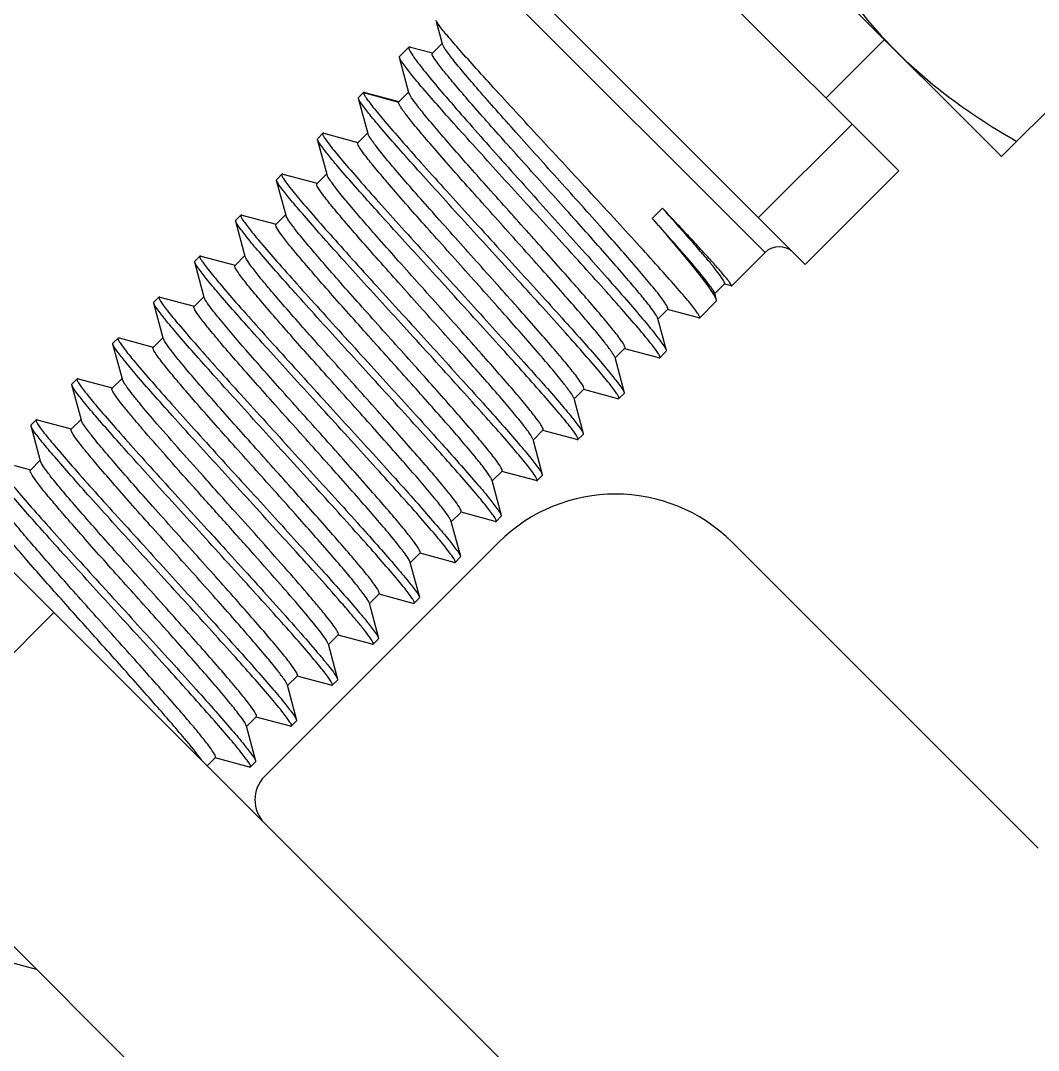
# Model space of a CAD drawing. Header units: inches. Extents: x -1293886 to -986005, y -15154 to 203628.
# Drawn here: x -1241784.3 to -1241679.4, y 86701.3 to 86807.4 of the extents above; entities that cross this region are included whole.
import ezdxf

# ---------------------------------------------------------------- set-up
doc = ezdxf.new("R2010")
doc.units = ezdxf.units.IN
doc.header["$LTSCALE"] = 100
doc.header["$MEASUREMENT"] = 0
doc.layers.add('W_DIM', color=4, linetype='Continuous')

# ---------------------------------------------------------------- blocks, each defined once
blk = doc.blocks.new('1111')
at = {"layer": 'W_DIM', "color": 7}
for p, q in [((-2281212.25, 1711337.52), (-2281168.87, 1711294.15)), ((-2281179.45, 1711292.67), (-2281213.73, 1711326.95)), ((-2281189.09, 1711283.03), (-2281223.36, 1711317.31)), ((-2281193.21, 1711284.27), (-2281222.13, 1711313.18)), ((-2281150.8, 1711312.22), (-2281168.87, 1711294.15)), ((-2281226.45, 1711305.73), (-2281227.1, 1711308.16)), ((-2281230.87, 1711304.44), (-2281229.9, 1711305.41)), ((-2281229.75, 1711305.42), (-2281229.9, 1711305.41)), ((-2281229.75, 1711305.42), (-2281227.48, 1711304.82)), ((-2281227.49, 1711304.79), (-2281226.47, 1711305.81)), ((-2281180.92, 1711306.2), (-2281186.95, 1711300.17)), ((-2281230.88, 1711304.42), (-2281230.87, 1711304.44)), ((-2281230.88, 1711304.34), (-2281230.88, 1711304.42)), ((-2281229.91, 1711300.72), (-2281230.88, 1711304.34)), ((-2281235.09, 1711300.23), (-2281234.58, 1711300.73)), ((-2281235.09, 1711300.13), (-2281235.09, 1711300.23)), ((-2281234.12, 1711296.5), (-2281235.09, 1711300.13)), ((-2281234.56, 1711300.75), (-2281234.58, 1711300.73)), ((-2281234.58, 1711300.73), (-2281230.97, 1711299.76)), ((-2281234.46, 1711300.76), (-2281234.56, 1711300.75)), ((-2281234.46, 1711300.76), (-2281230.94, 1711299.82)), ((-2281230.97, 1711299.76), (-2281229.91, 1711300.81)), ((-2281230.95, 1711299.78), (-2281229.93, 1711300.81)), ((-2281230.97, 1711299.76), (-2281230.95, 1711299.78)), ((-2281184.27, 1711297.49), (-2281193.91, 1711287.85)), ((-2281239.31, 1711295.91), (-2281239.3, 1711296.01)), ((-2281238.34, 1711292.28), (-2281239.31, 1711295.91)), ((-2281239.3, 1711296.01), (-2281238.78, 1711296.54)), ((-2281238.68, 1711296.54), (-2281238.78, 1711296.54)), ((-2281238.68, 1711296.54), (-2281235.16, 1711295.61)), ((-2281235.17, 1711295.57), (-2281234.15, 1711296.59)), ((-2281179.45, 1711292.67), (-2281189.09, 1711283.03)), ((-2281243.53, 1711291.69), (-2281243.52, 1711291.79)), ((-2281242.56, 1711288.07), (-2281243.53, 1711291.69)), ((-2281243.52, 1711291.79), (-2281243, 1711292.32)), ((-2281242.9, 1711292.33), (-2281243, 1711292.32)), ((-2281242.9, 1711292.33), (-2281239.37, 1711291.39)), ((-2281239.38, 1711291.35), (-2281238.36, 1711292.37)), ((-2281203.79, 1711288.82), (-2281204.84, 1711287.77)), ((-2281247.75, 1711287.47), (-2281247.74, 1711287.58)), ((-2281246.77, 1711283.85), (-2281247.75, 1711287.47)), ((-2281247.74, 1711287.58), (-2281247.21, 1711288.1)), ((-2281247.11, 1711288.11), (-2281247.21, 1711288.1)), ((-2281247.11, 1711288.11), (-2281243.59, 1711287.17)), ((-2281243.6, 1711287.13), (-2281242.58, 1711288.16)), ((-2281242.54, 1711288), (-2281242.56, 1711288.07)), ((-2281196.66, 1711280.81), (-2281193.21, 1711284.27)), ((-2281158.41, 1711139.1), (-2281302.62, 1711283.3)), ((-2281251.96, 1711283.36), (-2281251.43, 1711283.88)), ((-2281251.96, 1711283.26), (-2281251.96, 1711283.36)), ((-2281250.99, 1711279.63), (-2281251.96, 1711283.26)), ((-2281251.33, 1711283.89), (-2281251.43, 1711283.88)), ((-2281251.33, 1711283.89), (-2281247.81, 1711282.95)), ((-2281247.82, 1711282.92), (-2281246.8, 1711283.94)), ((-2281197.4, 1711281.03), (-2281198.43, 1711280.01)), ((-2281196.71, 1711280.81), (-2281197.41, 1711281)), ((-2281198.45, 1711280.08), (-2281198.26, 1711279.39)), ((-2281196.71, 1711280.81), (-2281196.66, 1711280.82)), ((-2281256.18, 1711279.04), (-2281256.17, 1711279.14)), ((-2281255.21, 1711275.42), (-2281256.18, 1711279.04)), ((-2281256.17, 1711279.14), (-2281255.65, 1711279.67)), ((-2281255.55, 1711279.67), (-2281255.65, 1711279.67)), ((-2281255.55, 1711279.67), (-2281252.03, 1711278.74)), ((-2281252.04, 1711278.7), (-2281251.01, 1711279.72)), ((-2281199.95, 1711277.53), (-2281198.28, 1711279.2)), ((-2281203.25, 1711278.43), (-2281204.28, 1711277.4)), ((-2281200.04, 1711277.52), (-2281203.26, 1711278.39)), ((-2281204.3, 1711277.49), (-2281203.42, 1711274.18)), ((-2281200.04, 1711277.52), (-2281199.95, 1711277.53)), ((-2281260.4, 1711274.82), (-2281260.39, 1711274.92)), ((-2281259.42, 1711271.2), (-2281260.4, 1711274.82)), ((-2281260.39, 1711274.92), (-2281259.86, 1711275.45)), ((-2281259.76, 1711275.46), (-2281259.86, 1711275.45)), ((-2281259.76, 1711275.46), (-2281256.24, 1711274.52)), ((-2281256.25, 1711274.48), (-2281255.23, 1711275.5)), ((-2281207.67, 1711274.39), (-2281208.69, 1711273.37)), ((-2281204.16, 1711273.41), (-2281207.68, 1711274.35)), ((-2281204.06, 1711273.42), (-2281203.43, 1711274.05)), ((-2281203.42, 1711274.18), (-2281203.43, 1711274.05)), ((-2281208.71, 1711273.46), (-2281207.75, 1711269.83)), ((-2281204.16, 1711273.41), (-2281204.06, 1711273.42)), ((-2281264.61, 1711270.71), (-2281264.08, 1711271.23)), ((-2281264.61, 1711270.61), (-2281264.61, 1711270.71)), ((-2281263.64, 1711266.98), (-2281264.61, 1711270.61)), ((-2281263.98, 1711271.24), (-2281264.08, 1711271.23)), ((-2281263.98, 1711271.24), (-2281260.46, 1711270.3)), ((-2281260.47, 1711270.27), (-2281259.45, 1711271.29)), ((-2281211.88, 1711270.17), (-2281212.91, 1711269.15)), ((-2281208.38, 1711269.19), (-2281211.89, 1711270.14)), ((-2281208.28, 1711269.2), (-2281207.75, 1711269.73)), ((-2281207.75, 1711269.83), (-2281207.75, 1711269.73)), ((-2281212.93, 1711269.24), (-2281211.96, 1711265.61)), ((-2281208.38, 1711269.19), (-2281208.28, 1711269.2)), ((-2281268.83, 1711266.39), (-2281268.82, 1711266.49)), ((-2281267.86, 1711262.77), (-2281268.83, 1711266.39)), ((-2281268.82, 1711266.49), (-2281268.3, 1711267.02)), ((-2281268.2, 1711267.02), (-2281268.3, 1711267.02)), ((-2281268.2, 1711267.02), (-2281264.68, 1711266.09)), ((-2281264.69, 1711266.05), (-2281263.67, 1711267.07)), ((-2281216.1, 1711265.96), (-2281217.12, 1711264.94)), ((-2281212.6, 1711264.98), (-2281216.11, 1711265.92)), ((-2281212.5, 1711264.98), (-2281211.97, 1711265.51)), ((-2281211.96, 1711265.61), (-2281211.97, 1711265.51)), ((-2281201.39, 1711143.52), (-2281321.89, 1711264.02)), ((-2281217.15, 1711265.02), (-2281216.18, 1711261.39)), ((-2281212.6, 1711264.98), (-2281212.5, 1711264.98)), ((-2281272.42, 1711262.81), (-2281268.89, 1711261.87)), ((-2281268.9, 1711261.83), (-2281267.88, 1711262.85)), ((-2281267.83, 1711262.68), (-2281267.86, 1711262.77)), ((-2281220.32, 1711261.74), (-2281221.34, 1711260.72)), ((-2281216.81, 1711260.76), (-2281220.33, 1711261.7)), ((-2281216.71, 1711260.77), (-2281216.19, 1711261.29)), ((-2281216.18, 1711261.39), (-2281216.19, 1711261.29)), ((-2281221.36, 1711260.81), (-2281220.4, 1711257.18)), ((-2281216.81, 1711260.76), (-2281216.71, 1711260.77)), ((-2281225.58, 1711256.59), (-2281224.61, 1711252.96)), ((-2281224.53, 1711257.52), (-2281225.56, 1711256.5)), ((-2281221.03, 1711256.54), (-2281224.54, 1711257.49)), ((-2281220.93, 1711256.55), (-2281220.4, 1711257.08)), ((-2281220.4, 1711257.18), (-2281220.4, 1711257.08)), ((-2281221.03, 1711256.54), (-2281220.93, 1711256.55)), ((-2281220.68, 1711254.38), (-2281244.77, 1711230.28)), ((-2281165.08, 1711222.87), (-2281196.58, 1711254.38)), ((-2281229.8, 1711252.37), (-2281228.83, 1711248.74)), ((-2281228.75, 1711253.31), (-2281229.77, 1711252.28)), ((-2281225.25, 1711252.33), (-2281228.76, 1711253.27)), ((-2281225.15, 1711252.33), (-2281224.62, 1711252.86)), ((-2281224.61, 1711252.96), (-2281224.62, 1711252.86)), ((-2281225.25, 1711252.33), (-2281225.15, 1711252.33)), ((-2281234.01, 1711248.15), (-2281234.04, 1711248.23)), ((-2281234.01, 1711248.15), (-2281233.05, 1711244.52)), ((-2281232.97, 1711249.09), (-2281233.99, 1711248.07)), ((-2281229.47, 1711248.11), (-2281232.98, 1711249.05)), ((-2281229.47, 1711248.11), (-2281229.36, 1711248.12)), ((-2281229.36, 1711248.12), (-2281228.84, 1711248.64)), ((-2281228.83, 1711248.74), (-2281228.84, 1711248.64)), ((-2281285.75, 1711227.88), (-2281266.47, 1711247.16)), ((-2281238.23, 1711243.94), (-2281237.27, 1711240.31)), ((-2281237.19, 1711244.87), (-2281238.21, 1711243.85)), ((-2281233.68, 1711243.89), (-2281237.2, 1711244.83)), ((-2281233.68, 1711243.89), (-2281233.58, 1711243.9)), ((-2281233.58, 1711243.9), (-2281233.06, 1711244.42)), ((-2281233.05, 1711244.52), (-2281233.06, 1711244.42)), ((-2281242.45, 1711239.72), (-2281241.48, 1711236.09)), ((-2281241.4, 1711240.65), (-2281242.43, 1711239.63)), ((-2281237.9, 1711239.67), (-2281241.41, 1711240.62)), ((-2281237.9, 1711239.67), (-2281237.8, 1711239.68)), ((-2281237.8, 1711239.68), (-2281237.27, 1711240.21)), ((-2281237.27, 1711240.31), (-2281237.27, 1711240.21)), ((-2281245.62, 1711236.44), (-2281246.64, 1711235.42)), ((-2281246.67, 1711235.5), (-2281245.7, 1711231.87)), ((-2281242.12, 1711235.46), (-2281245.63, 1711236.4)), ((-2281242.12, 1711235.46), (-2281242.02, 1711235.46)), ((-2281242.02, 1711235.46), (-2281241.49, 1711235.99)), ((-2281241.48, 1711236.09), (-2281241.49, 1711235.99)), ((-2281249.84, 1711232.22), (-2281250.69, 1711231.37)), ((-2281246.33, 1711231.24), (-2281249.85, 1711232.18)), ((-2281246.33, 1711231.24), (-2281246.23, 1711231.25)), ((-2281246.23, 1711231.25), (-2281245.71, 1711231.77)), ((-2281245.7, 1711231.87), (-2281245.71, 1711231.77)), ((-2281268.25, 1711210.38), (-2281270.93, 1711211.1))]:
    blk.add_line(p, q, dxfattribs=at)
for centre, radius, start, end in [((-2281191.77, 1711282.82), 2.04, 45, 135), ((-2281208.63, 1711242.33), 17.04, 45, 135), ((-2281242.36, 1711227.87), 3.41, 135, 225)]:
    blk.add_arc(centre, radius, start, end, dxfattribs=at)
for points, knots in [([(-2281189, 1711317.4), (-2281188.35, 1711316.27), (-2281185.67, 1711311.85), (-2281182.46, 1711307.73), (-2281179.72, 1711304.99)], [0, 0, 0, 0, 0.251266, 1, 1, 1, 1]), ([(-2281213.49, 1711292.9), (-2281215.2, 1711294.74), (-2281217.68, 1711297.43), (-2281220.84, 1711300.86), (-2281222.86, 1711303.09), (-2281224.54, 1711304.97), (-2281225.81, 1711306.43), (-2281226.6, 1711307.38), (-2281226.97, 1711307.9), (-2281227.08, 1711308.08), (-2281227.1, 1711308.16)], [0, 0, 0, 0, 0.368142, 0.535897, 0.684709, 0.809342, 0.905414, 0.969598, 0.989056, 1, 1, 1, 1]), ([(-2281229.9, 1711305.41), (-2281229.94, 1711305.38), (-2281229.9, 1711305.19), (-2281229.76, 1711304.93), (-2281229.49, 1711304.49), (-2281228.88, 1711303.67), (-2281227.81, 1711302.33), (-2281226.18, 1711300.4), (-2281224.17, 1711298.09), (-2281221.86, 1711295.47), (-2281219.33, 1711292.64), (-2281217.58, 1711290.69), (-2281216.69, 1711289.7)], [0, 0, 0, 0, 0.007287, 0.022596, 0.046895, 0.080168, 0.172563, 0.296519, 0.44737, 0.619385, 0.805971, 1, 1, 1, 1]), ([(-2281203.25, 1711278.43), (-2281203.22, 1711278.45), (-2281203.25, 1711278.61), (-2281203.38, 1711278.83), (-2281203.61, 1711279.19), (-2281204.12, 1711279.89), (-2281205.02, 1711281.01), (-2281206.39, 1711282.63), (-2281208.08, 1711284.58), (-2281210.04, 1711286.78), (-2281212.17, 1711289.17), (-2281215.14, 1711292.47), (-2281218.08, 1711295.74), (-2281220.85, 1711298.86), (-2281222.64, 1711300.89), (-2281224.13, 1711302.63), (-2281225.29, 1711304.01), (-2281226.01, 1711304.99), (-2281226.39, 1711305.52), (-2281226.45, 1711305.73)], [0, 0, 0, 0, 0.003461, 0.010825, 0.022535, 0.038573, 0.083113, 0.142879, 0.21566, 0.298761, 0.389116, 0.483412, 0.670116, 0.755815, 0.832283, 0.896851, 0.947308, 0.981997, 1, 1, 1, 1]), ([(-2281217.47, 1711288.93), (-2281219.14, 1711290.77), (-2281221.58, 1711293.44), (-2281224.68, 1711296.88), (-2281226.67, 1711299.11), (-2281228.32, 1711301.01), (-2281229.6, 1711302.51), (-2281230.4, 1711303.57), (-2281230.82, 1711304.12), (-2281230.88, 1711304.34)], [0, 0, 0, 0, 0.36438, 0.530796, 0.678891, 0.803581, 0.9006, 0.966696, 1, 1, 1, 1]), ([(-2281204.45, 1711277.8), (-2281204.62, 1711278.09), (-2281205.13, 1711278.78), (-2281206.62, 1711280.63), (-2281209.26, 1711283.67), (-2281213.03, 1711287.91), (-2281216.53, 1711291.79), (-2281219.37, 1711294.95), (-2281221.36, 1711297.19), (-2281223.16, 1711299.22), (-2281224.7, 1711301), (-2281225.93, 1711302.47), (-2281226.81, 1711303.56), (-2281227.31, 1711304.28), (-2281227.5, 1711304.62), (-2281227.52, 1711304.76), (-2281227.49, 1711304.79)], [0, 0, 0, 0, 0.028348, 0.07231, 0.200737, 0.367922, 0.551326, 0.641466, 0.726551, 0.80379, 0.870677, 0.92508, 0.96531, 0.990227, 0.996843, 1, 1, 1, 1]), ([(-2281179.72, 1711304.99), (-2281176.98, 1711302.25), (-2281172.86, 1711299.04), (-2281168.44, 1711296.36), (-2281167.31, 1711295.71)], [0, 0, 0, 0, 0.748734, 1, 1, 1, 1]), ([(-2281221.68, 1711284.71), (-2281223.36, 1711286.55), (-2281225.79, 1711289.22), (-2281228.89, 1711292.66), (-2281230.89, 1711294.89), (-2281232.54, 1711296.79), (-2281233.82, 1711298.29), (-2281234.61, 1711299.35), (-2281235.04, 1711299.91), (-2281235.09, 1711300.13)], [0, 0, 0, 0, 0.364381, 0.5308, 0.678899, 0.803591, 0.900607, 0.966701, 1, 1, 1, 1]), ([(-2281234.58, 1711300.73), (-2281234.59, 1711300.67), (-2281234.5, 1711300.49), (-2281234.33, 1711300.2), (-2281234.01, 1711299.76), (-2281233.37, 1711298.93), (-2281232.25, 1711297.6), (-2281230.6, 1711295.69), (-2281228.58, 1711293.42), (-2281226.27, 1711290.86), (-2281223.76, 1711288.1), (-2281222.04, 1711286.21), (-2281221.16, 1711285.24)], [0, 0, 0, 0, 0.00868, 0.025879, 0.051887, 0.086569, 0.180747, 0.305089, 0.45505, 0.625126, 0.809034, 1, 1, 1, 1]), ([(-2281229.76, 1711300.41), (-2281229.78, 1711300.44), (-2281229.83, 1711300.54), (-2281229.88, 1711300.64), (-2281229.91, 1711300.72)], [0, 0, 0, 0, 0.313787, 1, 1, 1, 1]), ([(-2281207.67, 1711274.39), (-2281207.64, 1711274.42), (-2281207.66, 1711274.56), (-2281207.84, 1711274.9), (-2281208.33, 1711275.6), (-2281209.18, 1711276.67), (-2281210.38, 1711278.11), (-2281211.87, 1711279.84), (-2281213.61, 1711281.82), (-2281215.53, 1711283.98), (-2281218.25, 1711287.02), (-2281221.59, 1711290.75), (-2281225.19, 1711294.8), (-2281227.7, 1711297.7), (-2281229.11, 1711299.48), (-2281229.6, 1711300.14), (-2281229.76, 1711300.41)], [0, 0, 0, 0, 0.003296, 0.010079, 0.03549, 0.076381, 0.131511, 0.19909, 0.276886, 0.362322, 0.452558, 0.635372, 0.801219, 0.928261, 0.971785, 1, 1, 1, 1]), ([(-2281208.71, 1711273.46), (-2281208.77, 1711273.66), (-2281209.13, 1711274.18), (-2281209.83, 1711275.13), (-2281210.94, 1711276.47), (-2281212.37, 1711278.14), (-2281214.08, 1711280.1), (-2281216.72, 1711283.08), (-2281219.51, 1711286.2), (-2281222.33, 1711289.35), (-2281224.36, 1711291.62), (-2281226.22, 1711293.73), (-2281227.84, 1711295.6), (-2281229.16, 1711297.16), (-2281230.04, 1711298.25), (-2281230.55, 1711298.94), (-2281230.79, 1711299.31), (-2281230.93, 1711299.56), (-2281230.98, 1711299.71), (-2281230.97, 1711299.76)], [0, 0, 0, 0, 0.018431, 0.053472, 0.104134, 0.168694, 0.244894, 0.330055, 0.515024, 0.608298, 0.697696, 0.780063, 0.852494, 0.912444, 0.95783, 0.974565, 0.987157, 0.995562, 1, 1, 1, 1]), ([(-2281225.9, 1711280.5), (-2281227.57, 1711282.33), (-2281230.01, 1711285.01), (-2281233.11, 1711288.44), (-2281235.1, 1711290.68), (-2281236.76, 1711292.58), (-2281238.04, 1711294.07), (-2281238.83, 1711295.13), (-2281239.25, 1711295.69), (-2281239.31, 1711295.91)], [0, 0, 0, 0, 0.364381, 0.530796, 0.678894, 0.80359, 0.900609, 0.966703, 1, 1, 1, 1]), ([(-2281238.78, 1711296.54), (-2281238.81, 1711296.5), (-2281238.75, 1711296.32), (-2281238.61, 1711296.08), (-2281238.32, 1711295.66), (-2281237.7, 1711294.85), (-2281236.6, 1711293.53), (-2281234.95, 1711291.63), (-2281232.92, 1711289.34), (-2281230.58, 1711286.74), (-2281228.03, 1711283.94), (-2281226.27, 1711282.01), (-2281225.37, 1711281.02)], [0, 0, 0, 0, 0.006599, 0.021626, 0.045784, 0.078991, 0.171388, 0.295465, 0.44652, 0.61879, 0.805664, 1, 1, 1, 1]), ([(-2281211.88, 1711270.17), (-2281211.86, 1711270.2), (-2281211.88, 1711270.35), (-2281212.08, 1711270.71), (-2281212.61, 1711271.47), (-2281213.53, 1711272.62), (-2281214.83, 1711274.17), (-2281216.43, 1711276.01), (-2281218.28, 1711278.12), (-2281220.32, 1711280.4), (-2281223.16, 1711283.58), (-2281225.98, 1711286.73), (-2281228.66, 1711289.75), (-2281230.4, 1711291.74), (-2281231.85, 1711293.44), (-2281232.98, 1711294.8), (-2281233.69, 1711295.77), (-2281234.07, 1711296.29), (-2281234.12, 1711296.5)], [0, 0, 0, 0, 0.003453, 0.010691, 0.037881, 0.081592, 0.14037, 0.212138, 0.294327, 0.383985, 0.477885, 0.664852, 0.751185, 0.82854, 0.894141, 0.945651, 0.981282, 1, 1, 1, 1]), ([(-2281212.93, 1711269.24), (-2281212.98, 1711269.45), (-2281213.36, 1711269.97), (-2281214.07, 1711270.94), (-2281215.2, 1711272.3), (-2281216.65, 1711274), (-2281218.39, 1711275.99), (-2281221.06, 1711279.01), (-2281223.89, 1711282.16), (-2281226.73, 1711285.34), (-2281228.77, 1711287.62), (-2281230.62, 1711289.73), (-2281232.22, 1711291.58), (-2281233.52, 1711293.12), (-2281234.44, 1711294.27), (-2281234.98, 1711295.03), (-2281235.17, 1711295.39), (-2281235.2, 1711295.54), (-2281235.17, 1711295.57)], [0, 0, 0, 0, 0.01868, 0.054278, 0.105764, 0.171349, 0.248695, 0.335028, 0.522011, 0.615926, 0.705601, 0.787809, 0.859594, 0.918387, 0.96211, 0.989307, 0.996546, 1, 1, 1, 1]), ([(-2281199.95, 1711277.53), (-2281199.92, 1711277.56), (-2281199.99, 1711277.73), (-2281200.14, 1711277.97), (-2281200.44, 1711278.38), (-2281200.85, 1711278.91), (-2281201.4, 1711279.57), (-2281202.37, 1711280.7), (-2281203.84, 1711282.37), (-2281205.89, 1711284.64), (-2281208.25, 1711287.22), (-2281210.82, 1711290.01), (-2281212.59, 1711291.92), (-2281213.49, 1711292.9)], [0, 0, 0, 0, 0.006287, 0.021187, 0.045277, 0.078448, 0.120429, 0.17084, 0.294962, 0.446101, 0.618491, 0.80551, 1, 1, 1, 1]), ([(-2281230.12, 1711276.28), (-2281231.79, 1711278.12), (-2281234.23, 1711280.79), (-2281237.33, 1711284.23), (-2281239.32, 1711286.46), (-2281240.97, 1711288.36), (-2281242.25, 1711289.86), (-2281243.05, 1711290.92), (-2281243.47, 1711291.47), (-2281243.53, 1711291.69)], [0, 0, 0, 0, 0.364389, 0.530808, 0.678904, 0.803593, 0.90061, 0.966703, 1, 1, 1, 1]), ([(-2281243, 1711292.32), (-2281243.03, 1711292.29), (-2281242.97, 1711292.11), (-2281242.83, 1711291.86), (-2281242.54, 1711291.44), (-2281241.92, 1711290.63), (-2281240.82, 1711289.31), (-2281239.17, 1711287.41), (-2281237.13, 1711285.12), (-2281234.8, 1711282.53), (-2281232.25, 1711279.72), (-2281230.49, 1711277.79), (-2281229.59, 1711276.81)], [0, 0, 0, 0, 0.006599, 0.021626, 0.045783, 0.07899, 0.171389, 0.295471, 0.446525, 0.618791, 0.805663, 1, 1, 1, 1]), ([(-2281216.1, 1711265.96), (-2281216.07, 1711265.99), (-2281216.1, 1711266.13), (-2281216.29, 1711266.5), (-2281216.83, 1711267.25), (-2281217.75, 1711268.41), (-2281219.04, 1711269.95), (-2281220.65, 1711271.8), (-2281222.5, 1711273.9), (-2281224.54, 1711276.19), (-2281227.38, 1711279.37), (-2281230.2, 1711282.51), (-2281232.88, 1711285.53), (-2281234.62, 1711287.52), (-2281236.07, 1711289.22), (-2281237.2, 1711290.58), (-2281237.91, 1711291.55), (-2281238.28, 1711292.08), (-2281238.34, 1711292.28)], [0, 0, 0, 0, 0.003453, 0.010691, 0.03788, 0.081592, 0.14037, 0.212137, 0.294327, 0.383985, 0.477885, 0.664851, 0.751185, 0.82854, 0.894141, 0.945652, 0.981282, 1, 1, 1, 1]), ([(-2281217.15, 1711265.02), (-2281217.2, 1711265.23), (-2281217.57, 1711265.75), (-2281218.29, 1711266.73), (-2281219.41, 1711268.08), (-2281220.86, 1711269.78), (-2281222.6, 1711271.77), (-2281225.28, 1711274.79), (-2281228.1, 1711277.94), (-2281230.95, 1711281.12), (-2281232.98, 1711283.4), (-2281234.84, 1711285.51), (-2281236.44, 1711287.36), (-2281237.73, 1711288.9), (-2281238.66, 1711290.05), (-2281239.19, 1711290.81), (-2281239.39, 1711291.17), (-2281239.41, 1711291.32), (-2281239.38, 1711291.35)], [0, 0, 0, 0, 0.01868, 0.054279, 0.105765, 0.171349, 0.248696, 0.335028, 0.522011, 0.615926, 0.705601, 0.787809, 0.859594, 0.918386, 0.962109, 0.989307, 0.996546, 1, 1, 1, 1]), ([(-2281216.69, 1711289.7), (-2281215.04, 1711287.86), (-2281212.63, 1711285.19), (-2281209.57, 1711281.74), (-2281207.6, 1711279.5), (-2281205.96, 1711277.58), (-2281204.69, 1711276.06), (-2281203.9, 1711274.98), (-2281203.48, 1711274.4), (-2281203.42, 1711274.18)], [0, 0, 0, 0, 0.362585, 0.528363, 0.676115, 0.800828, 0.898293, 0.965295, 1, 1, 1, 1]), ([(-2281204.06, 1711273.42), (-2281204.03, 1711273.45), (-2281204.09, 1711273.63), (-2281204.23, 1711273.87), (-2281204.52, 1711274.3), (-2281205.14, 1711275.1), (-2281206.24, 1711276.42), (-2281207.89, 1711278.32), (-2281209.92, 1711280.61), (-2281212.26, 1711283.21), (-2281214.81, 1711286.02), (-2281216.57, 1711287.95), (-2281217.47, 1711288.93)], [0, 0, 0, 0, 0.006599, 0.021626, 0.045784, 0.078991, 0.171388, 0.295465, 0.446519, 0.61879, 0.805664, 1, 1, 1, 1]), ([(-2281196.66, 1711280.82), (-2281196.65, 1711280.83), (-2281196.68, 1711280.91), (-2281196.75, 1711281.02), (-2281196.89, 1711281.22), (-2281197.19, 1711281.6), (-2281197.72, 1711282.23), (-2281198.54, 1711283.16), (-2281199.58, 1711284.3), (-2281200.82, 1711285.65), (-2281202.25, 1711287.18), (-2281203.26, 1711288.26), (-2281203.79, 1711288.82)], [0, 0, 0, 0, 0.005738, 0.019134, 0.040805, 0.070779, 0.155209, 0.27106, 0.416301, 0.588313, 0.78408, 1, 1, 1, 1]), ([(-2281197.4, 1711281.03), (-2281197.35, 1711281.09), (-2281197.5, 1711281.38), (-2281197.75, 1711281.77), (-2281198.29, 1711282.48), (-2281199.01, 1711283.37), (-2281199.95, 1711284.48), (-2281201.56, 1711286.33), (-2281202.86, 1711287.79), (-2281203.79, 1711288.82)], [0, 0, 0, 0, 0.021147, 0.073565, 0.158215, 0.273875, 0.418588, 0.589838, 1, 1, 1, 1]), ([(-2281234.33, 1711272.06), (-2281236.01, 1711273.9), (-2281238.45, 1711276.57), (-2281241.54, 1711280.01), (-2281243.54, 1711282.24), (-2281245.19, 1711284.14), (-2281246.47, 1711285.64), (-2281247.26, 1711286.7), (-2281247.69, 1711287.25), (-2281247.75, 1711287.47)], [0, 0, 0, 0, 0.364379, 0.530797, 0.678896, 0.80359, 0.900607, 0.966701, 1, 1, 1, 1]), ([(-2281247.21, 1711288.1), (-2281247.25, 1711288.07), (-2281247.19, 1711287.89), (-2281247.04, 1711287.65), (-2281246.75, 1711287.22), (-2281246.13, 1711286.42), (-2281245.04, 1711285.1), (-2281243.39, 1711283.2), (-2281241.35, 1711280.91), (-2281239.01, 1711278.31), (-2281236.46, 1711275.5), (-2281234.71, 1711273.57), (-2281233.81, 1711272.59)], [0, 0, 0, 0, 0.006598, 0.021624, 0.045781, 0.078987, 0.171384, 0.29546, 0.44651, 0.618781, 0.80566, 1, 1, 1, 1]), ([(-2281220.32, 1711261.74), (-2281220.29, 1711261.77), (-2281220.31, 1711261.91), (-2281220.5, 1711262.27), (-2281221.03, 1711263.01), (-2281221.93, 1711264.15), (-2281223.2, 1711265.66), (-2281224.77, 1711267.48), (-2281226.6, 1711269.55), (-2281228.6, 1711271.8), (-2281231.42, 1711274.95), (-2281234.22, 1711278.07), (-2281236.89, 1711281.08), (-2281238.64, 1711283.08), (-2281240.11, 1711284.8), (-2281241.28, 1711286.19), (-2281242.05, 1711287.22), (-2281242.45, 1711287.78), (-2281242.54, 1711288)], [0, 0, 0, 0, 0.003411, 0.010523, 0.037228, 0.080172, 0.137959, 0.208589, 0.289589, 0.378106, 0.47102, 0.656885, 0.743278, 0.821187, 0.887872, 0.941003, 0.97876, 1, 1, 1, 1]), ([(-2281198.45, 1711280.08), (-2281198.48, 1711280.2), (-2281198.66, 1711280.49), (-2281199.02, 1711281.01), (-2281199.59, 1711281.73), (-2281200.68, 1711283.05), (-2281202.45, 1711285.09), (-2281203.98, 1711286.81), (-2281204.84, 1711287.77)], [0, 0, 0, 0, 0.036338, 0.100465, 0.191874, 0.309308, 0.615028, 1, 1, 1, 1]), ([(-2281204.84, 1711287.77), (-2281203.96, 1711286.75), (-2281202.39, 1711284.91), (-2281200.38, 1711282.47), (-2281199.11, 1711280.83), (-2281198.49, 1711279.88), (-2281198.3, 1711279.53), (-2281198.26, 1711279.39)], [0, 0, 0, 0, 0.376924, 0.679521, 0.890722, 0.958383, 1, 1, 1, 1]), ([(-2281221.53, 1711261.16), (-2281221.71, 1711261.44), (-2281222.21, 1711262.12), (-2281223.64, 1711263.91), (-2281226.17, 1711266.82), (-2281229.76, 1711270.87), (-2281233.1, 1711274.59), (-2281235.81, 1711277.62), (-2281237.71, 1711279.77), (-2281239.44, 1711281.73), (-2281240.92, 1711283.45), (-2281242.1, 1711284.87), (-2281242.95, 1711285.94), (-2281243.43, 1711286.63), (-2281243.61, 1711286.97), (-2281243.63, 1711287.11), (-2281243.6, 1711287.13)], [0, 0, 0, 0, 0.029221, 0.073567, 0.201629, 0.367682, 0.550054, 0.639909, 0.724906, 0.802249, 0.869396, 0.924152, 0.964754, 0.989983, 0.99672, 1, 1, 1, 1]), ([(-2281221.16, 1711285.24), (-2281219.48, 1711283.4), (-2281217.05, 1711280.73), (-2281213.95, 1711277.29), (-2281211.95, 1711275.06), (-2281210.3, 1711273.16), (-2281209.02, 1711271.66), (-2281208.23, 1711270.6), (-2281207.8, 1711270.05), (-2281207.75, 1711269.83)], [0, 0, 0, 0, 0.36446, 0.530907, 0.67902, 0.803709, 0.900704, 0.966759, 1, 1, 1, 1]), ([(-2281208.28, 1711269.2), (-2281208.25, 1711269.23), (-2281208.3, 1711269.41), (-2281208.45, 1711269.66), (-2281208.74, 1711270.08), (-2281209.36, 1711270.88), (-2281210.46, 1711272.21), (-2281212.1, 1711274.1), (-2281214.14, 1711276.4), (-2281216.48, 1711278.99), (-2281219.03, 1711281.8), (-2281220.79, 1711283.73), (-2281221.68, 1711284.71)], [0, 0, 0, 0, 0.006598, 0.021625, 0.04578, 0.078987, 0.171384, 0.295461, 0.446512, 0.618782, 0.805661, 1, 1, 1, 1]), ([(-2281238.55, 1711267.85), (-2281240.22, 1711269.68), (-2281242.66, 1711272.35), (-2281245.76, 1711275.79), (-2281247.75, 1711278.03), (-2281249.41, 1711279.93), (-2281250.69, 1711281.42), (-2281251.48, 1711282.48), (-2281251.9, 1711283.04), (-2281251.96, 1711283.26)], [0, 0, 0, 0, 0.364384, 0.5308, 0.678898, 0.803592, 0.90061, 0.966703, 1, 1, 1, 1]), ([(-2281251.43, 1711283.88), (-2281251.46, 1711283.85), (-2281251.41, 1711283.67), (-2281251.26, 1711283.43), (-2281250.97, 1711283.01), (-2281250.35, 1711282.2), (-2281249.25, 1711280.88), (-2281247.61, 1711278.98), (-2281245.57, 1711276.69), (-2281243.23, 1711274.09), (-2281240.68, 1711271.28), (-2281238.92, 1711269.35), (-2281238.03, 1711268.37)], [0, 0, 0, 0, 0.006599, 0.021626, 0.045785, 0.078991, 0.171389, 0.295468, 0.446524, 0.618793, 0.805664, 1, 1, 1, 1]), ([(-2281224.53, 1711257.52), (-2281224.51, 1711257.55), (-2281224.53, 1711257.69), (-2281224.72, 1711258.04), (-2281225.22, 1711258.77), (-2281226.11, 1711259.88), (-2281227.35, 1711261.37), (-2281228.9, 1711263.15), (-2281230.69, 1711265.19), (-2281232.66, 1711267.41), (-2281235.44, 1711270.52), (-2281238.82, 1711274.29), (-2281242, 1711277.87), (-2281244.15, 1711280.36), (-2281245.34, 1711281.79), (-2281246.17, 1711282.86), (-2281246.6, 1711283.46), (-2281246.72, 1711283.71)], [0, 0, 0, 0, 0.003368, 0.010354, 0.036572, 0.078742, 0.135528, 0.20501, 0.284805, 0.372166, 0.464077, 0.64881, 0.81371, 0.881483, 0.936251, 0.976167, 1, 1, 1, 1]), ([(-2281225.69, 1711256.83), (-2281225.84, 1711257.1), (-2281226.3, 1711257.74), (-2281227.68, 1711259.48), (-2281230.17, 1711262.36), (-2281233.77, 1711266.42), (-2281237.12, 1711270.16), (-2281239.87, 1711273.23), (-2281241.81, 1711275.41), (-2281243.56, 1711277.41), (-2281245.07, 1711279.15), (-2281246.28, 1711280.61), (-2281247.15, 1711281.7), (-2281247.64, 1711282.41), (-2281247.83, 1711282.75), (-2281247.85, 1711282.89), (-2281247.82, 1711282.92)], [0, 0, 0, 0, 0.02672, 0.069018, 0.194536, 0.360069, 0.543539, 0.634344, 0.720433, 0.798907, 0.86713, 0.922821, 0.964145, 0.989828, 0.99668, 1, 1, 1, 1]), ([(-2281225.37, 1711281.02), (-2281223.7, 1711279.19), (-2281221.26, 1711276.51), (-2281218.16, 1711273.07), (-2281216.17, 1711270.84), (-2281214.52, 1711268.94), (-2281213.24, 1711267.44), (-2281212.44, 1711266.39), (-2281212.02, 1711265.83), (-2281211.96, 1711265.61)], [0, 0, 0, 0, 0.364466, 0.530913, 0.679023, 0.803712, 0.900708, 0.966761, 1, 1, 1, 1]), ([(-2281212.5, 1711264.98), (-2281212.46, 1711265.02), (-2281212.52, 1711265.2), (-2281212.67, 1711265.44), (-2281212.96, 1711265.86), (-2281213.58, 1711266.67), (-2281214.67, 1711267.99), (-2281216.32, 1711269.89), (-2281218.36, 1711272.18), (-2281220.7, 1711274.78), (-2281223.24, 1711277.58), (-2281225, 1711279.51), (-2281225.9, 1711280.5)], [0, 0, 0, 0, 0.006599, 0.021626, 0.045783, 0.078991, 0.17139, 0.295472, 0.446528, 0.618793, 0.805664, 1, 1, 1, 1]), ([(-2281242.77, 1711263.63), (-2281244.44, 1711265.46), (-2281246.88, 1711268.14), (-2281249.98, 1711271.57), (-2281251.97, 1711273.81), (-2281253.62, 1711275.71), (-2281254.9, 1711277.21), (-2281255.7, 1711278.26), (-2281256.12, 1711278.82), (-2281256.18, 1711279.04)], [0, 0, 0, 0, 0.364389, 0.530808, 0.678905, 0.803593, 0.900609, 0.966702, 1, 1, 1, 1]), ([(-2281255.65, 1711279.67), (-2281255.68, 1711279.63), (-2281255.62, 1711279.46), (-2281255.48, 1711279.21), (-2281255.19, 1711278.79), (-2281254.57, 1711277.98), (-2281253.47, 1711276.66), (-2281251.82, 1711274.76), (-2281249.79, 1711272.47), (-2281247.45, 1711269.87), (-2281244.9, 1711267.07), (-2281243.14, 1711265.14), (-2281242.24, 1711264.15)], [0, 0, 0, 0, 0.006599, 0.021626, 0.045782, 0.078989, 0.171387, 0.295468, 0.446521, 0.618788, 0.805663, 1, 1, 1, 1]), ([(-2281250.89, 1711279.4), (-2281250.9, 1711279.42), (-2281250.94, 1711279.5), (-2281250.98, 1711279.58), (-2281250.99, 1711279.63)], [0, 0, 0, 0, 0.304527, 1, 1, 1, 1]), ([(-2281228.75, 1711253.31), (-2281228.72, 1711253.33), (-2281228.75, 1711253.47), (-2281228.93, 1711253.82), (-2281229.42, 1711254.53), (-2281230.29, 1711255.62), (-2281231.51, 1711257.08), (-2281233.02, 1711258.83), (-2281234.78, 1711260.83), (-2281236.72, 1711263.02), (-2281239.47, 1711266.09), (-2281242.83, 1711269.83), (-2281246.42, 1711273.89), (-2281248.91, 1711276.77), (-2281250.28, 1711278.5), (-2281250.74, 1711279.14), (-2281250.89, 1711279.4)], [0, 0, 0, 0, 0.003326, 0.010193, 0.035938, 0.077359, 0.133176, 0.201544, 0.28017, 0.366406, 0.457339, 0.640956, 0.806417, 0.931592, 0.973615, 1, 1, 1, 1]), ([(-2281198.26, 1711279.39), (-2281198.26, 1711279.37), (-2281198.24, 1711279.31), (-2281198.25, 1711279.23), (-2281198.28, 1711279.2)], [0, 0, 0, 0, 0.336514, 1, 1, 1, 1]), ([(-2281229.86, 1711252.52), (-2281229.98, 1711252.77), (-2281230.41, 1711253.38), (-2281231.25, 1711254.45), (-2281232.45, 1711255.89), (-2281234.6, 1711258.39), (-2281237.78, 1711261.97), (-2281241.15, 1711265.73), (-2281243.93, 1711268.84), (-2281245.9, 1711271.05), (-2281247.69, 1711273.08), (-2281249.23, 1711274.86), (-2281250.46, 1711276.35), (-2281251.35, 1711277.45), (-2281251.86, 1711278.18), (-2281252.04, 1711278.53), (-2281252.06, 1711278.67), (-2281252.04, 1711278.7)], [0, 0, 0, 0, 0.024173, 0.064372, 0.119353, 0.187267, 0.352243, 0.536827, 0.628608, 0.715817, 0.795456, 0.864788, 0.921444, 0.963514, 0.989667, 0.996638, 1, 1, 1, 1]), ([(-2281229.59, 1711276.81), (-2281227.92, 1711274.97), (-2281225.48, 1711272.29), (-2281222.38, 1711268.86), (-2281220.39, 1711266.62), (-2281218.74, 1711264.72), (-2281217.46, 1711263.23), (-2281216.66, 1711262.17), (-2281216.24, 1711261.61), (-2281216.18, 1711261.39)], [0, 0, 0, 0, 0.364457, 0.530899, 0.679012, 0.803706, 0.900705, 0.966759, 1, 1, 1, 1]), ([(-2281204.3, 1711277.49), (-2281204.3, 1711277.51), (-2281204.34, 1711277.62), (-2281204.4, 1711277.72), (-2281204.45, 1711277.8)], [0, 0, 0, 0, 0.186143, 1, 1, 1, 1]), ([(-2281216.71, 1711260.77), (-2281216.68, 1711260.8), (-2281216.74, 1711260.98), (-2281216.88, 1711261.22), (-2281217.17, 1711261.64), (-2281217.79, 1711262.45), (-2281218.89, 1711263.77), (-2281220.54, 1711265.67), (-2281222.57, 1711267.96), (-2281224.91, 1711270.56), (-2281227.46, 1711273.37), (-2281229.22, 1711275.3), (-2281230.12, 1711276.28)], [0, 0, 0, 0, 0.006597, 0.021623, 0.045779, 0.078985, 0.171381, 0.295456, 0.44651, 0.618782, 0.805661, 1, 1, 1, 1]), ([(-2281246.99, 1711259.41), (-2281248.66, 1711261.25), (-2281251.1, 1711263.92), (-2281254.2, 1711267.36), (-2281256.19, 1711269.59), (-2281257.84, 1711271.49), (-2281259.12, 1711272.99), (-2281259.92, 1711274.05), (-2281260.34, 1711274.6), (-2281260.4, 1711274.82)], [0, 0, 0, 0, 0.364378, 0.530795, 0.678895, 0.803589, 0.900607, 0.966701, 1, 1, 1, 1]), ([(-2281259.86, 1711275.45), (-2281259.9, 1711275.42), (-2281259.84, 1711275.24), (-2281259.69, 1711274.99), (-2281259.4, 1711274.57), (-2281258.78, 1711273.77), (-2281257.69, 1711272.45), (-2281256.04, 1711270.55), (-2281254, 1711268.25), (-2281251.66, 1711265.66), (-2281249.12, 1711262.85), (-2281247.36, 1711260.92), (-2281246.46, 1711259.94)], [0, 0, 0, 0, 0.006598, 0.021624, 0.045781, 0.078987, 0.171383, 0.295458, 0.446509, 0.61878, 0.80566, 1, 1, 1, 1]), ([(-2281255.05, 1711275.08), (-2281255.07, 1711275.12), (-2281255.13, 1711275.22), (-2281255.19, 1711275.33), (-2281255.21, 1711275.42)], [0, 0, 0, 0, 0.316982, 1, 1, 1, 1]), ([(-2281232.97, 1711249.09), (-2281232.94, 1711249.12), (-2281232.96, 1711249.25), (-2281233.14, 1711249.59), (-2281233.62, 1711250.29), (-2281234.47, 1711251.36), (-2281235.66, 1711252.79), (-2281237.15, 1711254.51), (-2281238.88, 1711256.48), (-2281240.79, 1711258.63), (-2281243.5, 1711261.66), (-2281246.84, 1711265.38), (-2281250.43, 1711269.44), (-2281252.95, 1711272.35), (-2281254.38, 1711274.13), (-2281254.88, 1711274.8), (-2281255.05, 1711275.08)], [0, 0, 0, 0, 0.003285, 0.010037, 0.035326, 0.076021, 0.1309, 0.198187, 0.275678, 0.360819, 0.450797, 0.633314, 0.7993, 0.92703, 0.971108, 1, 1, 1, 1]), ([(-2281234.04, 1711248.23), (-2281234.13, 1711248.46), (-2281234.53, 1711249.02), (-2281235.32, 1711250.05), (-2281236.48, 1711251.45), (-2281238.61, 1711253.93), (-2281241.79, 1711257.52), (-2281245.18, 1711261.3), (-2281247.99, 1711264.44), (-2281249.99, 1711266.69), (-2281251.81, 1711268.76), (-2281253.38, 1711270.57), (-2281254.64, 1711272.08), (-2281255.55, 1711273.21), (-2281256.07, 1711273.95), (-2281256.26, 1711274.31), (-2281256.28, 1711274.45), (-2281256.25, 1711274.48)], [0, 0, 0, 0, 0.021586, 0.059632, 0.112982, 0.179814, 0.344197, 0.529911, 0.622691, 0.711053, 0.791891, 0.862368, 0.92002, 0.96286, 0.9895, 0.996595, 1, 1, 1, 1]), ([(-2281233.81, 1711272.59), (-2281232.14, 1711270.75), (-2281229.7, 1711268.08), (-2281226.6, 1711264.64), (-2281224.6, 1711262.41), (-2281222.95, 1711260.51), (-2281221.67, 1711259.01), (-2281220.88, 1711257.95), (-2281220.46, 1711257.39), (-2281220.4, 1711257.18)], [0, 0, 0, 0, 0.364462, 0.53091, 0.679022, 0.803711, 0.900705, 0.966759, 1, 1, 1, 1]), ([(-2281220.93, 1711256.55), (-2281220.9, 1711256.58), (-2281220.95, 1711256.76), (-2281221.1, 1711257), (-2281221.39, 1711257.43), (-2281222.01, 1711258.23), (-2281223.11, 1711259.55), (-2281224.76, 1711261.45), (-2281226.79, 1711263.75), (-2281229.13, 1711266.34), (-2281231.68, 1711269.15), (-2281233.44, 1711271.08), (-2281234.33, 1711272.06)], [0, 0, 0, 0, 0.006599, 0.021625, 0.045781, 0.078988, 0.171386, 0.295465, 0.446518, 0.618786, 0.805663, 1, 1, 1, 1]), ([(-2281251.2, 1711255.19), (-2281252.88, 1711257.03), (-2281255.31, 1711259.7), (-2281258.41, 1711263.14), (-2281260.41, 1711265.37), (-2281262.06, 1711267.27), (-2281263.34, 1711268.77), (-2281264.13, 1711269.83), (-2281264.56, 1711270.39), (-2281264.61, 1711270.61)], [0, 0, 0, 0, 0.364386, 0.530805, 0.678901, 0.803594, 0.900611, 0.966704, 1, 1, 1, 1]), ([(-2281264.08, 1711271.23), (-2281264.11, 1711271.2), (-2281264.06, 1711271.02), (-2281263.91, 1711270.78), (-2281263.62, 1711270.35), (-2281263, 1711269.55), (-2281261.9, 1711268.23), (-2281260.26, 1711266.33), (-2281258.22, 1711264.04), (-2281255.88, 1711261.44), (-2281253.33, 1711258.63), (-2281251.57, 1711256.7), (-2281250.68, 1711255.72)], [0, 0, 0, 0, 0.006599, 0.021626, 0.045784, 0.078991, 0.171389, 0.29547, 0.446525, 0.618793, 0.805664, 1, 1, 1, 1]), ([(-2281242.37, 1711251.44), (-2281244.19, 1711253.5), (-2281246.98, 1711256.62), (-2281250.69, 1711260.76), (-2281253.35, 1711263.75), (-2281255.68, 1711266.4), (-2281257.32, 1711268.33), (-2281258.35, 1711269.59), (-2281258.88, 1711270.28), (-2281259.22, 1711270.79), (-2281259.39, 1711271.08), (-2281259.42, 1711271.2)], [0, 0, 0, 0, 0.315652, 0.481067, 0.637651, 0.775532, 0.886036, 0.92879, 0.962295, 0.98609, 1, 1, 1, 1]), ([(-2281243.43, 1711250.39), (-2281244.35, 1711251.43), (-2281246.26, 1711253.59), (-2281249.19, 1711256.86), (-2281252.13, 1711260.14), (-2281254.87, 1711263.22), (-2281256.92, 1711265.57), (-2281258.3, 1711267.2), (-2281259.12, 1711268.18), (-2281259.74, 1711268.97), (-2281260.19, 1711269.6), (-2281260.41, 1711269.95), (-2281260.52, 1711270.22), (-2281260.47, 1711270.27)], [0, 0, 0, 0, 0.158726, 0.329961, 0.501874, 0.662563, 0.800917, 0.858659, 0.907407, 0.946342, 0.974839, 0.992548, 1, 1, 1, 1]), ([(-2281238.03, 1711268.37), (-2281236.35, 1711266.53), (-2281233.91, 1711263.86), (-2281230.81, 1711260.42), (-2281228.82, 1711258.19), (-2281227.17, 1711256.29), (-2281225.89, 1711254.79), (-2281225.1, 1711253.73), (-2281224.67, 1711253.18), (-2281224.61, 1711252.96)], [0, 0, 0, 0, 0.364464, 0.53091, 0.679021, 0.803712, 0.900709, 0.966761, 1, 1, 1, 1]), ([(-2281225.15, 1711252.33), (-2281225.12, 1711252.36), (-2281225.17, 1711252.54), (-2281225.32, 1711252.79), (-2281225.61, 1711253.21), (-2281226.23, 1711254.02), (-2281227.32, 1711255.34), (-2281228.97, 1711257.24), (-2281231.01, 1711259.53), (-2281233.35, 1711262.12), (-2281235.9, 1711264.93), (-2281237.66, 1711266.86), (-2281238.55, 1711267.85)], [0, 0, 0, 0, 0.006599, 0.021626, 0.045784, 0.078991, 0.171389, 0.29547, 0.446525, 0.618793, 0.805664, 1, 1, 1, 1]), ([(-2281255.42, 1711250.98), (-2281257.09, 1711252.81), (-2281259.53, 1711255.49), (-2281262.63, 1711258.92), (-2281264.62, 1711261.16), (-2281266.27, 1711263.06), (-2281267.55, 1711264.55), (-2281268.35, 1711265.61), (-2281268.77, 1711266.17), (-2281268.83, 1711266.39)], [0, 0, 0, 0, 0.364384, 0.530804, 0.678902, 0.803592, 0.900607, 0.966702, 1, 1, 1, 1]), ([(-2281268.3, 1711267.02), (-2281268.33, 1711266.98), (-2281268.27, 1711266.8), (-2281268.13, 1711266.56), (-2281267.84, 1711266.14), (-2281267.22, 1711265.33), (-2281266.12, 1711264.01), (-2281264.47, 1711262.11), (-2281262.44, 1711259.82), (-2281260.1, 1711257.22), (-2281257.55, 1711254.42), (-2281255.79, 1711252.49), (-2281254.89, 1711251.5)], [0, 0, 0, 0, 0.006599, 0.021625, 0.045781, 0.078988, 0.171385, 0.295464, 0.446516, 0.618785, 0.805662, 1, 1, 1, 1]), ([(-2281241.4, 1711240.65), (-2281241.38, 1711240.68), (-2281241.4, 1711240.83), (-2281241.6, 1711241.19), (-2281242.13, 1711241.95), (-2281243.05, 1711243.1), (-2281244.35, 1711244.65), (-2281245.95, 1711246.49), (-2281247.8, 1711248.6), (-2281249.84, 1711250.88), (-2281252.68, 1711254.06), (-2281255.5, 1711257.21), (-2281258.18, 1711260.23), (-2281259.92, 1711262.22), (-2281261.37, 1711263.92), (-2281262.5, 1711265.28), (-2281263.21, 1711266.25), (-2281263.59, 1711266.77), (-2281263.64, 1711266.98)], [0, 0, 0, 0, 0.003454, 0.01069, 0.03788, 0.081592, 0.14037, 0.212137, 0.294327, 0.383985, 0.477885, 0.664852, 0.751185, 0.82854, 0.894141, 0.945652, 0.981282, 1, 1, 1, 1]), ([(-2281242.45, 1711239.72), (-2281242.5, 1711239.93), (-2281242.88, 1711240.45), (-2281243.59, 1711241.42), (-2281244.72, 1711242.78), (-2281246.17, 1711244.48), (-2281247.91, 1711246.47), (-2281250.58, 1711249.49), (-2281253.41, 1711252.64), (-2281256.25, 1711255.82), (-2281258.29, 1711258.1), (-2281260.14, 1711260.21), (-2281261.74, 1711262.06), (-2281263.04, 1711263.6), (-2281263.96, 1711264.75), (-2281264.49, 1711265.51), (-2281264.69, 1711265.87), (-2281264.72, 1711266.02), (-2281264.69, 1711266.05)], [0, 0, 0, 0, 0.01868, 0.054279, 0.105765, 0.171349, 0.248696, 0.335028, 0.522011, 0.615926, 0.705601, 0.787808, 0.859593, 0.918386, 0.962109, 0.989307, 0.996546, 1, 1, 1, 1]), ([(-2281242.24, 1711264.15), (-2281240.57, 1711262.32), (-2281238.13, 1711259.64), (-2281235.03, 1711256.21), (-2281233.04, 1711253.97), (-2281231.39, 1711252.07), (-2281230.11, 1711250.57), (-2281229.31, 1711249.52), (-2281228.89, 1711248.96), (-2281228.83, 1711248.74)], [0, 0, 0, 0, 0.364457, 0.530901, 0.679015, 0.803708, 0.900705, 0.966759, 1, 1, 1, 1]), ([(-2281229.36, 1711248.12), (-2281229.33, 1711248.15), (-2281229.39, 1711248.33), (-2281229.53, 1711248.57), (-2281229.82, 1711248.99), (-2281230.44, 1711249.8), (-2281231.54, 1711251.12), (-2281233.19, 1711253.02), (-2281235.23, 1711255.31), (-2281237.56, 1711257.91), (-2281240.11, 1711260.71), (-2281241.87, 1711262.64), (-2281242.77, 1711263.63)], [0, 0, 0, 0, 0.006598, 0.021624, 0.045781, 0.078987, 0.171383, 0.295458, 0.446509, 0.618781, 0.80566, 1, 1, 1, 1]), ([(-2281259.64, 1711246.76), (-2281261.31, 1711248.6), (-2281263.75, 1711251.27), (-2281266.85, 1711254.71), (-2281268.84, 1711256.94), (-2281270.49, 1711258.84), (-2281271.77, 1711260.34), (-2281272.57, 1711261.4), (-2281272.99, 1711261.95), (-2281273.05, 1711262.17)], [0, 0, 0, 0, 0.364379, 0.530793, 0.678892, 0.803588, 0.900607, 0.966702, 1, 1, 1, 1]), ([(-2281272.52, 1711262.8), (-2281272.55, 1711262.77), (-2281272.49, 1711262.59), (-2281272.35, 1711262.34), (-2281272.06, 1711261.92), (-2281271.44, 1711261.12), (-2281270.34, 1711259.79), (-2281268.69, 1711257.89), (-2281266.65, 1711255.6), (-2281264.32, 1711253.01), (-2281261.77, 1711250.2), (-2281260.01, 1711248.27), (-2281259.11, 1711247.29)], [0, 0, 0, 0, 0.006599, 0.021625, 0.045782, 0.078989, 0.171386, 0.295462, 0.446515, 0.618786, 0.805663, 1, 1, 1, 1]), ([(-2281245.62, 1711236.44), (-2281245.59, 1711236.47), (-2281245.62, 1711236.61), (-2281245.81, 1711236.96), (-2281246.32, 1711237.7), (-2281247.22, 1711238.83), (-2281248.49, 1711240.34), (-2281250.05, 1711242.15), (-2281251.87, 1711244.21), (-2281253.86, 1711246.45), (-2281256.67, 1711249.59), (-2281260.06, 1711253.37), (-2281263.24, 1711256.96), (-2281265.37, 1711259.44), (-2281266.54, 1711260.84), (-2281267.33, 1711261.88), (-2281267.73, 1711262.45), (-2281267.83, 1711262.68)], [0, 0, 0, 0, 0.003399, 0.010476, 0.037047, 0.079778, 0.13729, 0.207604, 0.288273, 0.376472, 0.469111, 0.654667, 0.819135, 0.88612, 0.939701, 0.978051, 1, 1, 1, 1]), ([(-2281246.82, 1711235.82), (-2281246.99, 1711236.1), (-2281247.48, 1711236.77), (-2281248.9, 1711238.55), (-2281251.41, 1711241.45), (-2281255.01, 1711245.51), (-2281258.35, 1711249.23), (-2281261.07, 1711252.27), (-2281262.98, 1711254.42), (-2281264.71, 1711256.4), (-2281266.2, 1711258.12), (-2281267.4, 1711259.55), (-2281268.25, 1711260.63), (-2281268.73, 1711261.33), (-2281268.91, 1711261.67), (-2281268.93, 1711261.8), (-2281268.9, 1711261.83)], [0, 0, 0, 0, 0.028545, 0.072339, 0.199717, 0.365632, 0.548301, 0.638412, 0.723703, 0.80135, 0.868787, 0.923795, 0.96459, 0.989941, 0.996709, 1, 1, 1, 1]), ([(-2281221.36, 1711260.81), (-2281221.37, 1711260.83), (-2281221.41, 1711260.95), (-2281221.48, 1711261.06), (-2281221.53, 1711261.16)], [0, 0, 0, 0, 0.182637, 1, 1, 1, 1]), ([(-2281246.46, 1711259.94), (-2281244.79, 1711258.1), (-2281242.35, 1711255.43), (-2281239.25, 1711251.99), (-2281237.26, 1711249.75), (-2281235.6, 1711247.85), (-2281234.32, 1711246.36), (-2281233.53, 1711245.3), (-2281233.11, 1711244.74), (-2281233.05, 1711244.52)], [0, 0, 0, 0, 0.364467, 0.530914, 0.679025, 0.803711, 0.900706, 0.96676, 1, 1, 1, 1]), ([(-2281239.88, 1711251.57), (-2281240.43, 1711252.18), (-2281242.79, 1711254.81), (-2281245.16, 1711257.41), (-2281246.99, 1711259.41)], [0, 0, 0, 0, 0.233463, 1, 1, 1, 1]), ([(-2281249.84, 1711232.22), (-2281249.81, 1711232.25), (-2281249.83, 1711232.39), (-2281250.02, 1711232.74), (-2281250.52, 1711233.46), (-2281251.4, 1711234.57), (-2281252.64, 1711236.05), (-2281254.17, 1711237.82), (-2281255.96, 1711239.85), (-2281257.92, 1711242.06), (-2281260.7, 1711245.16), (-2281264.07, 1711248.92), (-2281267.24, 1711252.5), (-2281269.4, 1711255), (-2281270.6, 1711256.44), (-2281271.45, 1711257.52), (-2281271.88, 1711258.13), (-2281272.01, 1711258.38)], [0, 0, 0, 0, 0.003356, 0.01031, 0.036397, 0.078361, 0.13488, 0.204056, 0.283529, 0.37058, 0.462223, 0.64665, 0.811707, 0.879769, 0.934974, 0.975469, 1, 1, 1, 1]), ([(-2281251.25, 1711231.94), (-2281251.79, 1711232.72), (-2281253.37, 1711234.61), (-2281256.2, 1711237.89), (-2281259.81, 1711241.94), (-2281263.07, 1711245.58), (-2281265.7, 1711248.52), (-2281267.53, 1711250.58), (-2281269.18, 1711252.46), (-2281270.58, 1711254.1), (-2281271.71, 1711255.46), (-2281272.51, 1711256.47), (-2281272.97, 1711257.14), (-2281273.13, 1711257.46), (-2281273.15, 1711257.59), (-2281273.12, 1711257.61)], [0, 0, 0, 0, 0.084185, 0.218091, 0.385276, 0.565061, 0.652706, 0.735182, 0.809919, 0.874592, 0.927202, 0.966148, 0.990336, 0.996808, 1, 1, 1, 1]), ([(-2281225.58, 1711256.59), (-2281225.58, 1711256.61), (-2281225.61, 1711256.69), (-2281225.66, 1711256.77), (-2281225.69, 1711256.83)], [0, 0, 0, 0, 0.194567, 1, 1, 1, 1]), ([(-2281250.68, 1711255.72), (-2281250.05, 1711255.04), (-2281247.68, 1711252.43), (-2281245.31, 1711249.82), (-2281243.57, 1711247.88)], [0, 0, 0, 0, 0.261902, 1, 1, 1, 1]), ([(-2281237.8, 1711239.68), (-2281237.77, 1711239.71), (-2281237.82, 1711239.89), (-2281237.97, 1711240.14), (-2281238.26, 1711240.56), (-2281238.88, 1711241.36), (-2281239.98, 1711242.69), (-2281241.62, 1711244.58), (-2281243.66, 1711246.88), (-2281246, 1711249.47), (-2281248.55, 1711252.28), (-2281250.31, 1711254.21), (-2281251.2, 1711255.19)], [0, 0, 0, 0, 0.006599, 0.021626, 0.045785, 0.078992, 0.171389, 0.295468, 0.446523, 0.618793, 0.805664, 1, 1, 1, 1]), ([(-2281254.89, 1711251.5), (-2281253.22, 1711249.67), (-2281250.78, 1711246.99), (-2281247.68, 1711243.55), (-2281245.69, 1711241.32), (-2281244.04, 1711239.42), (-2281242.76, 1711237.92), (-2281241.96, 1711236.87), (-2281241.54, 1711236.31), (-2281241.48, 1711236.09)], [0, 0, 0, 0, 0.364457, 0.530904, 0.679017, 0.803709, 0.900704, 0.966759, 1, 1, 1, 1]), ([(-2281237.19, 1711244.87), (-2281237.14, 1711244.92), (-2281237.24, 1711245.17), (-2281237.45, 1711245.51), (-2281237.87, 1711246.1), (-2281238.46, 1711246.85), (-2281239.23, 1711247.79), (-2281240.54, 1711249.34), (-2281241.61, 1711250.57), (-2281242.37, 1711251.44)], [0, 0, 0, 0, 0.022218, 0.074532, 0.158649, 0.273649, 0.417805, 0.588812, 1, 1, 1, 1]), ([(-2281233.58, 1711243.9), (-2281233.53, 1711243.95), (-2281233.68, 1711244.24), (-2281233.92, 1711244.62), (-2281234.45, 1711245.31), (-2281235.16, 1711246.18), (-2281236.09, 1711247.28), (-2281237.67, 1711249.1), (-2281238.96, 1711250.55), (-2281239.88, 1711251.57)], [0, 0, 0, 0, 0.020875, 0.072778, 0.156805, 0.27192, 0.416355, 0.587757, 1, 1, 1, 1]), ([(-2281242.02, 1711235.46), (-2281241.98, 1711235.5), (-2281242.04, 1711235.68), (-2281242.19, 1711235.92), (-2281242.48, 1711236.34), (-2281243.1, 1711237.15), (-2281244.19, 1711238.47), (-2281245.84, 1711240.37), (-2281247.88, 1711242.66), (-2281250.22, 1711245.26), (-2281252.76, 1711248.06), (-2281254.52, 1711249.99), (-2281255.42, 1711250.98)], [0, 0, 0, 0, 0.006598, 0.021624, 0.045781, 0.078987, 0.171384, 0.295459, 0.44651, 0.618781, 0.80566, 1, 1, 1, 1]), ([(-2281238.23, 1711243.94), (-2281238.26, 1711244.04), (-2281238.4, 1711244.3), (-2281238.89, 1711245.02), (-2281239.89, 1711246.27), (-2281241.48, 1711248.16), (-2281242.73, 1711249.59), (-2281243.43, 1711250.39)], [0, 0, 0, 0, 0.039274, 0.105078, 0.314338, 0.617974, 1, 1, 1, 1]), ([(-2281259.11, 1711247.29), (-2281257.44, 1711245.45), (-2281255, 1711242.77), (-2281251.9, 1711239.34), (-2281249.91, 1711237.1), (-2281248.25, 1711235.2), (-2281246.98, 1711233.71), (-2281246.18, 1711232.65), (-2281245.76, 1711232.09), (-2281245.7, 1711231.87)], [0, 0, 0, 0, 0.364467, 0.530914, 0.679024, 0.803711, 0.900707, 0.96676, 1, 1, 1, 1]), ([(-2281243.57, 1711247.88), (-2281242.72, 1711246.93), (-2281241.2, 1711245.23), (-2281239.46, 1711243.22), (-2281238.38, 1711241.92), (-2281237.83, 1711241.22), (-2281237.47, 1711240.71), (-2281237.3, 1711240.42), (-2281237.27, 1711240.31)], [0, 0, 0, 0, 0.386955, 0.692705, 0.809684, 0.900509, 0.964067, 1, 1, 1, 1]), ([(-2281246.23, 1711231.25), (-2281246.2, 1711231.28), (-2281246.26, 1711231.46), (-2281246.4, 1711231.7), (-2281246.69, 1711232.12), (-2281247.31, 1711232.93), (-2281248.41, 1711234.25), (-2281250.06, 1711236.15), (-2281252.09, 1711238.44), (-2281254.43, 1711241.04), (-2281256.98, 1711243.85), (-2281258.74, 1711245.78), (-2281259.64, 1711246.76)], [0, 0, 0, 0, 0.006599, 0.021626, 0.045783, 0.07899, 0.171389, 0.295471, 0.446525, 0.61879, 0.805663, 1, 1, 1, 1]), ([(-2281246.67, 1711235.5), (-2281246.67, 1711235.52), (-2281246.71, 1711235.64), (-2281246.77, 1711235.74), (-2281246.82, 1711235.82)], [0, 0, 0, 0, 0.185678, 1, 1, 1, 1])]:
    blk.add_open_spline(points, degree=3, knots=knots, dxfattribs=at)
for points in [[(-2281246.72, 1711283.71), (-2281246.74, 1711283.76), (-2281246.76, 1711283.8), (-2281246.77, 1711283.85)], [(-2281229.8, 1711252.37), (-2281229.81, 1711252.42), (-2281229.83, 1711252.47), (-2281229.86, 1711252.52)]]:
    blk.add_open_spline(points, degree=3, dxfattribs=at)

msp = doc.modelspace()

# ---------------------------------------------------------------- block references
at = {"layer": 'W_DIM'}
msp.add_blockref('1111', (1039485.65, -1624500.72), dxfattribs=at)

doc.saveas('drawing.dxf')
